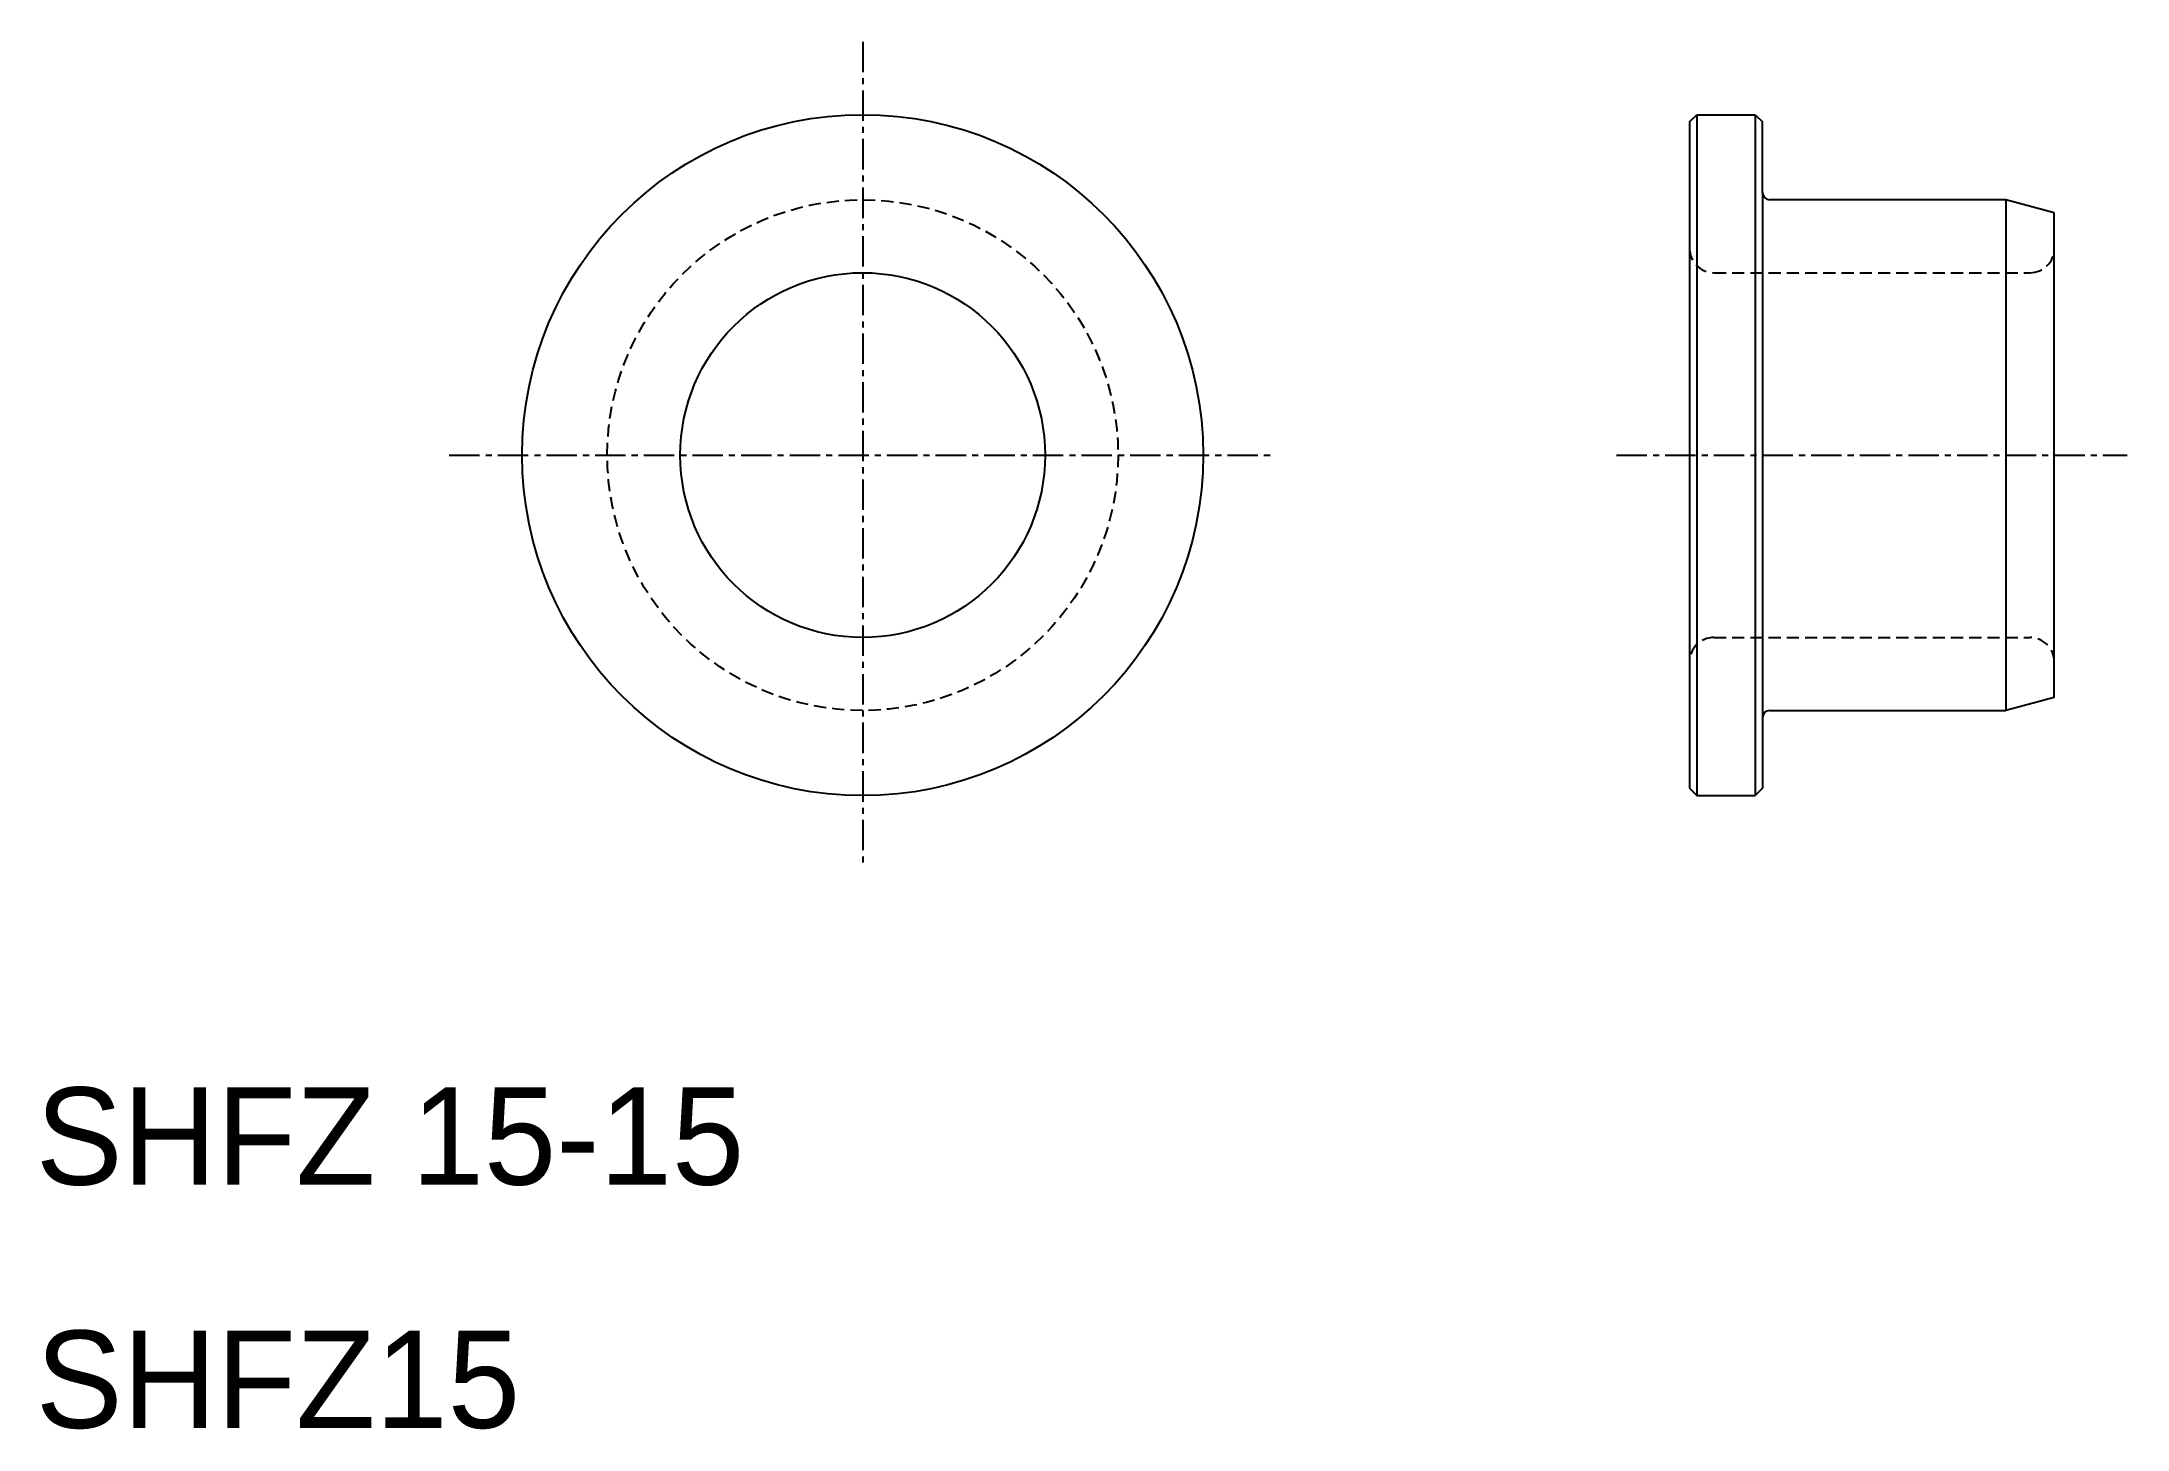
# Model space of a CAD drawing. Extents: x 10.2 to 96, y 9.9 to 67.
import ezdxf

# ---------------------------------------------------------------- set-up
doc = ezdxf.new("R2010")
doc.units = 0
doc.linetypes.add('CENTER', pattern=[2, 1.25, -0.25, 0.25, -0.25])
doc.linetypes.add('DASHED', pattern=[0.75, 0.5, -0.25])
doc.layers.get('0').update_dxf_attribs({"linetype": 'CONTINUOUS'})
doc.layers.add('CENTER', color=1, linetype='CENTER')

msp = doc.modelspace()

# ---------------------------------------------------------------- linework, layer by layer
at = {"color": 7, "linetype": 'CONTINUOUS'}
for p, q in [((78, 63.7), (78.3, 64)), ((78, 63.7), (78, 36.3)), ((78.3, 64), (78.3, 36)), ((78.3, 64), (80.7, 64)), ((80.7, 64), (81, 63.7)), ((80.7, 64), (80.7, 36)), ((81, 60.8), (81, 63.7)), ((81, 60.8), (81, 39.2)), ((91, 60.5), (81.3, 60.5)), ((91, 60.5), (91, 39.5)), ((93, 59.964), (91, 60.5)), ((93, 40.036), (93, 59.964)), ((81.3, 39.5), (91, 39.5)), ((93, 40.036), (91, 39.5)), ((81, 39.2), (81, 36.3)), ((78, 36.3), (78.3, 36)), ((81, 36.3), (80.7, 36)), ((78.3, 36), (80.7, 36))]:
    msp.add_line(p, q, dxfattribs=at)
at = {"color": 3, "linetype": 'DASHED'}
for p, q in [((79, 57.5), (92, 57.5)), ((79, 42.5), (92, 42.5))]:
    msp.add_line(p, q, dxfattribs=at)
at = {"color": 7, "linetype": 'CONTINUOUS'}
for radius in [14, 7.5]:
    msp.add_circle((44, 50), radius, dxfattribs=at)
at = {"color": 3, "linetype": 'DASHED'}
msp.add_circle((44, 50), 10.5, dxfattribs=at)
at = {"color": 7, "linetype": 'CONTINUOUS'}
for centre, start, end in [((81.3, 60.8), 180, 270), ((81.3, 39.2), 90, 180)]:
    msp.add_arc(centre, 0.3, start, end, dxfattribs=at)
at = {"color": 3, "linetype": 'DASHED'}
for centre, start, end in [((79, 58.5), 180, 270), ((92, 58.5), 270, 0), ((79, 41.5), 90, 180), ((92, 41.5), 0, 90)]:
    msp.add_arc(centre, 1, start, end, dxfattribs=at)
at = {"layer": 'CENTER', "color": 1, "linetype": 'CENTER'}
for p, q in [((44, 67), (44, 33)), ((27, 50), (61, 50)), ((75, 50), (96, 50))]:
    msp.add_line(p, q, dxfattribs=at)

# ---------------------------------------------------------------- texts
at = {"color": 7, "linetype": 'CONTINUOUS'}
for s, p in [('SHFZ 15-15', (10, 20)), ('SHFZ15', (10, 10))]:
    msp.add_text(s, height=4, dxfattribs=at).set_placement(p)

doc.saveas('drawing.dxf')
